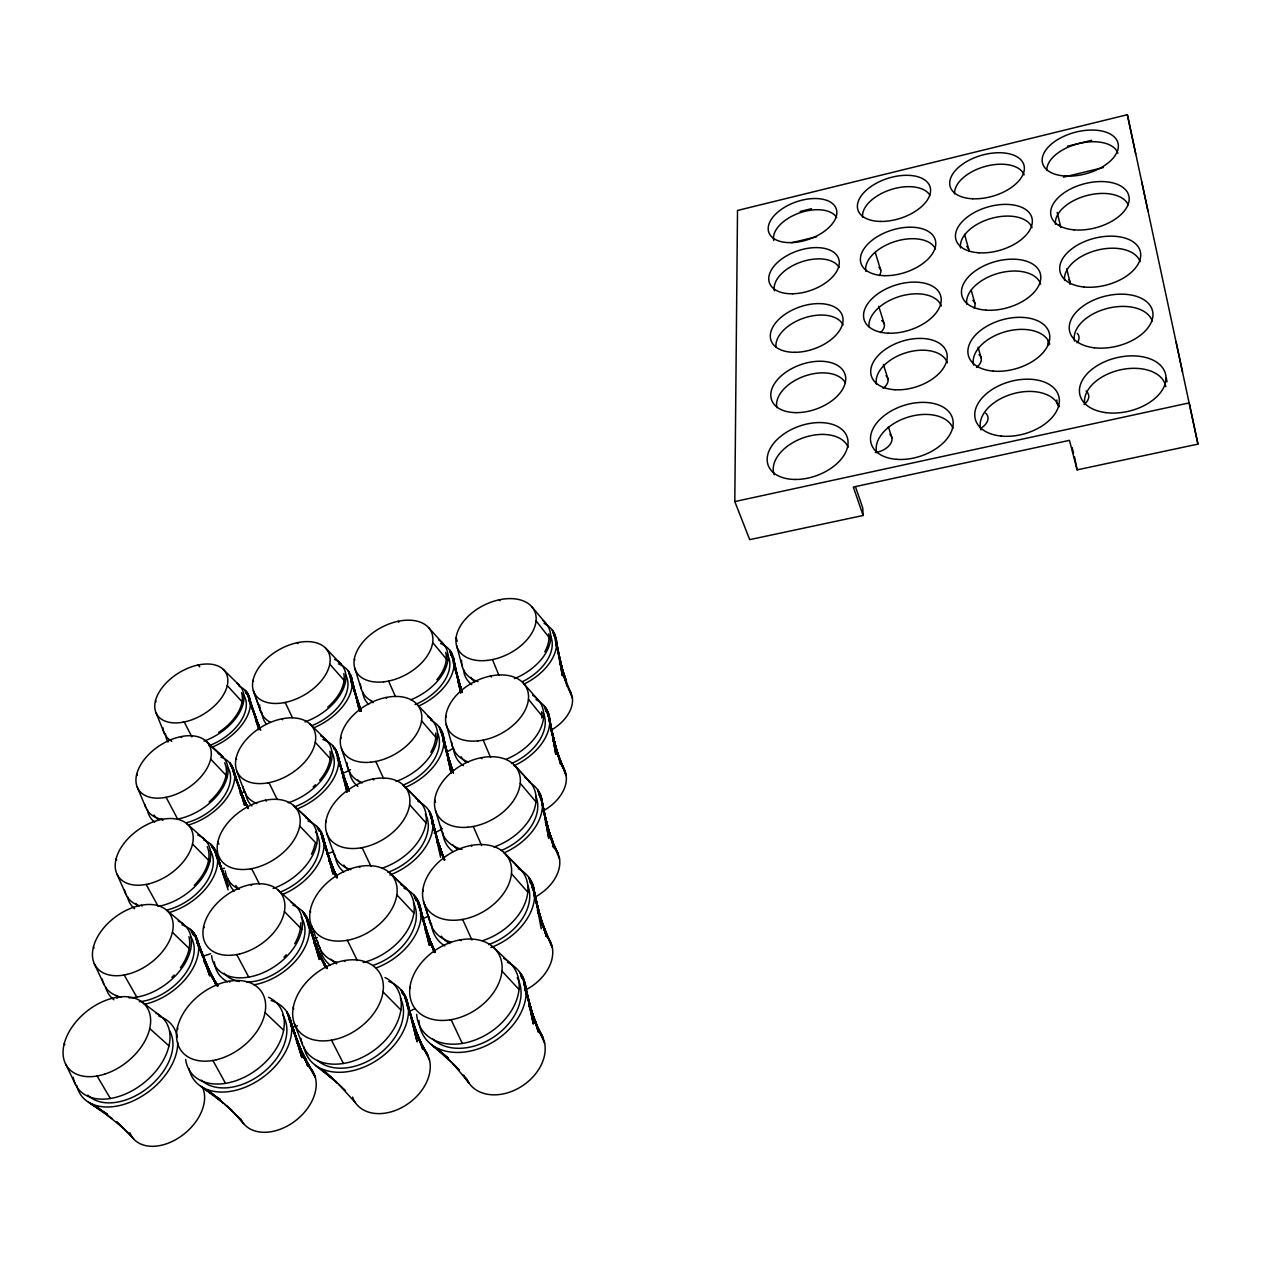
<?xml version="1.0" encoding="UTF-8"?>
<svg xmlns="http://www.w3.org/2000/svg" width="1261" height="1261" viewBox="0 0 1261 1261"><rect width="100%" height="100%" fill="white"/><g stroke="black" fill="none" stroke-linecap="round" stroke-linejoin="round"><path stroke-width="1.5" d="M734.8 501.579L737.512 210.461L1127.366 114.704L1197.95 444.108L1077.115 469.864L1069.454 440.341L853.319 487.045L863.123 515.481L749.712 539.645L734.8 501.579L1189.202 402.889L1197.95 444.108M800.105 211.485L811.485 208.711M1067.373 146.26L1091.742 140.302M792.113 242.632L816.592 236.737M1063.512 177.171L1103.375 167.555M88.443 1102.287L107.611 1114.361L90.114 1103.265L112.418 1118.838M200.594 1086.257L220.376 1099.56L202.28 1087.345L223.591 1103.28L207.876 1089.993L232.15 1110.563M315.376 1065.419L336.12 1081.717L320.735 1068.682L337.286 1082.963L322.706 1069.564L345.293 1090.371M142.257 1002.18L160.778 1016.193M95.663 1105.582L123.436 1128.311L116.39 1121.596L131.428 1135.94M430.947 1044.329L448.522 1058.278L432.649 1045.621L452.352 1063.055M166.42 910.016L184.011 924.691M116.233 997.404L117.241 998.223M224.836 1104.368L234.089 1112.959M186.533 823.417L204.55 839.416M278.334 890.266L295.263 905.43M149.744 1028.582L169.006 1045.889M228.871 981.263L229.817 982.114M141.106 905.24L142.036 906.107M309.828 820.58L293.419 805.338L311.073 821.778M389.176 872.423L406.893 889.084L390.421 873.574M221.983 756.111L205.764 740.869L223.055 757.152L206.741 741.783M265.046 1012.551L283.63 1030.237M494.123 947.925L510.421 963.499M338.531 1084.129L355.35 1102.634M172.379 932.305L190.553 949.785M310.111 724.129L325.969 739.687M223.323 669.465L239.007 684.928M123.972 1128.831L133.587 1138.841M161.944 819.366L162.827 820.265M344.143 960.63L345.01 961.497M192.507 844.035L209.893 861.562M383.029 991.887L400.872 1009.951M438.339 1048.868L459.162 1069.958L452.998 1063.669L468.635 1082.537L463.402 1075.034L469.092 1083.199M250.781 884.544L251.664 885.443M284.403 911.561L301.899 929.404M227.579 1106.291L241.56 1120.619M325.653 648.201L340.974 663.995M299.708 826.002L316.716 843.845M416.445 703.701L431.688 719.732M210.666 759.075L227.327 776.618M234.625 1113.526L243.231 1123.125M396.821 894.821L413.892 912.996M265.425 800.215L266.276 801.113M180.843 736.645L181.694 737.543M529.084 781.032L513.984 764.781L530.314 782.372M501.957 971.049L519.012 989.507M359.101 866.512L359.921 867.426M315.25 742.288L331.58 760.147M227.264 685.59L243.294 703.118M428.598 627.647L443.352 643.914M409.636 804.707L425.997 822.929M460.265 939.823L461.069 940.722M198.087 665.004L199.727 666.848M523.394 683.21L538.006 699.745M511.446 873.637L527.792 892.189M281.865 718.817L282.669 719.732M329.767 664.106L345.451 681.933M421.552 720.819L437.268 739.025M372.988 779.03L373.776 779.944M532.079 607.061L546.249 623.801M520.241 783.286L535.941 801.87M432.681 642.543L447.781 660.701M297.233 642.716L298.006 643.646M471.11 845.422L471.882 846.336M236.989 1115.575L243.704 1123.709M528.438 699.24L543.507 717.808M385.945 697.475L386.701 698.421M536.067 620.869L550.584 639.39M481.182 757.719L481.923 758.665M398.05 621.295L398.775 622.24M490.561 676.038L491.27 676.999M499.324 599.763L500.002 600.74M211.675 976.723L217.601 985.739L203.998 961.449M211.706 976.771L217.822 986.086M217.018 984.746L211.17 975.683L217.191 985.046M312.696 1071.235L301.71 1053.897L315.171 1076.752L305.398 1058.767M217.396 985.267L211.627 976.156L217.239 984.983M217.176 984.825L212.494 977.165L217.302 985.093M319.837 956.689L326.82 968.085L321.24 958.738M217.522 985.377L212.069 976.644L217.838 985.944M321.271 958.786L326.977 968.401M97.097 1076.011L110.353 1098.473M327.151 968.574L320.783 957.698L326.52 967.676M419.298 1040.514L427.227 1054.117L417.943 1037.882L427.92 1055.504L418.021 1037.472L429.497 1059.981M333.566 872.423L335.426 875.623M326.599 967.597L314.21 943.275L325.243 966.982L317.331 948.146L325.37 967.691M124.177 975.005L136.819 997.152M431.735 946.113L434.604 951.251M326.394 967.187L322.044 959.306L326.504 967.471M212.888 1060.469L225.514 1083.357M64.248 1043.588L64.878 1044.723M146.15 884.418L158.224 906.391A48.328 30.532 -34.8 0 0 205.511 872.691A48.328 30.532 -34.8 0 0 197.693 834.987M214.323 979.923L204.487 961.954L216.167 985.046L198.371 946.522M430.474 943.527L435.013 951.85L432.822 946.822M430.442 943.48L434.872 951.298M430.915 944.048L435.234 952.118L425.651 931.044M430.931 944.111L434.509 950.794M297.959 1044.802L315.376 1077.493M236.721 954.561L248.732 977.102M166.105 797.283L177.628 819.067A46.389 28.64 -33.2 0 0 222.125 788.803A46.389 28.64 -33.2 0 0 218.216 753.447M535.373 1023.175L542.593 1037.031L534.034 1020.307M535.279 1022.986L542.23 1036.306M93.44 946.932L94.039 948.067M296.761 1042.153L306.108 1060.154L296.43 1041.145L306.423 1060.864L296.934 1041.775L308.015 1066.191L290.503 1024.799M296.808 1042.248L305.761 1059.461M184.232 721.97L191.845 736.834M331.501 1040.167L343.418 1063.48M534.065 1020.37L542.924 1037.756L533.671 1019.282L544.642 1043.178M251.617 868.64L259.514 884.182M247.377 806.835L240.362 792.854L248.023 808.348M541.174 923.178L552.223 946.948L544.421 928.348L552.365 947.705M442.107 855.037L443.777 858.347M434.746 951.015L431.357 944.221L435.313 952.071L430.947 943.622L434.998 951.409M347.374 940.28L357.32 960.551M268.971 782.671L277.199 799.442M240.772 793.327L248.023 808.128M116.107 858.851L116.674 860.002M177.36 1027.92L177.927 1029.071M65.619 1064.032L75.55 1084.539M255.999 720.898L259.419 727.991M550.647 838.171L557.945 853.413M285.175 702.424L292.394 717.635M412.993 1025.666L420.528 1041.523M329.137 860.711L336.529 876.253M329.121 860.664L337.065 877.372M412.914 1025.492L420.875 1042.248L412.662 1024.578L421.473 1043.745L412.82 1024.168L422.861 1049.341L406.799 1004.119M362.096 847.628L370.923 866.291M451.107 1019.692L462.283 1043.43M259.734 728.464L256.377 721.339L259.719 728.007M248.181 808.427L241.529 794.32L247.723 807.56M550.316 837.178L558.213 854.06L549.954 836.075L559.537 858.836M94.26 963.609L103.749 983.895M336.813 876.884L329.216 860.112L336.86 876.931M203.62 926.52L204.172 927.702M259.955 728.748L256.74 721.812L260.034 728.953M136.755 774.033L137.291 775.184M190.395 929.262L192.854 934.59M556.448 752.596L565.291 772.016L557.63 754.236M247.597 807.213L241.876 794.824L247.944 808.112M375.794 761.439L383.596 778.494M343.654 778.841L349.092 790.773M462.614 919.411L471.961 940.044M259.451 727.502L257.086 722.285L259.498 727.66M207.639 966.588L216.293 985.739M388.561 681.066L395.418 696.529M425.414 930.098L433.122 947.5M348.619 789.654L343.323 777.722L348.714 789.701M563.304 675.597L571.233 693.518M425.383 930.019L433.406 948.193L425.871 930.744M193.154 933.865L191.625 930.382L193.958 935.646M207.923 967.234L197.063 942.661L208.459 968.558L195.754 938.641M117.052 874.314L126.037 894.616M155.497 700.627L156.017 701.794M473.285 826.475L481.592 845.469M356.532 700.627L360.425 709.533M436.826 841.56L444.723 860.144L438.134 842.9L444.235 859.04M563.699 676.101L572.415 698.342M260.743 730.277L257.717 723.278L260.034 728.685M247.424 807.15L242.806 796.432L247.786 808.175M210.666 844.066L212.195 847.628M217.475 859.844L226.807 881.518L217.79 859.703M425.887 930.807L433.674 948.902L425.556 929.641L434.651 952.591L427.416 933.108L434.099 951.519M336.782 877.057L330.004 861.295L337.05 877.845M558.339 755.906L565.495 772.646L557.977 754.803L566.11 775.231M217.885 841.844L218.894 844.208M361.213 711.172L356.926 701.116L361.119 710.589M293.214 1007.618L293.718 1008.8M483.215 740.097L490.561 757.435M336.845 877.167L330.382 861.909L336.986 877.719M349.171 790.82L344.111 778.809L349.045 790.426L345.12 780.543L348.493 789.197M260.223 729.047L258.001 723.782L260.255 729.221M247.597 807.734L243.074 796.999L247.755 808.333M137.276 787.195L145.724 807.292M530.345 1009.557L536.823 1025.035L528.674 1005.112L537.375 1026.612L530.314 1008.39M197.157 942.062L208.9 969.945L193.816 932.888L209.247 971.38L194.761 934.243L209.515 972.861L195.597 935.694L209.752 975.935L196.968 938.767M447.939 759.532L453.109 771.89M492.452 659.598L498.93 675.313M216.198 855.92L227.248 882.795L212.794 846.352L227.595 884.134L213.724 847.613L227.847 885.506L214.559 848.937L228.02 886.909L215.284 850.324L228.099 889.856M448.317 760.036L452.967 771.338M448.333 760.099L452.589 770.266M348.871 789.969L343.733 778.258L348.651 789.528M336.561 876.805L331.044 863.17L336.655 877.309M236.075 758.271L236.548 759.453M300.086 1047.481L290.85 1024.578L300.638 1049.073L289.068 1019.03M233.868 774.175L243.751 798.765L232.686 770.124M156.112 712.938L164.182 732.972M537.564 911.214L545.004 929.783L537.359 910.19M302.593 911.293L303.996 914.824M308.251 925.448L318.15 950.211L308.535 925.133M458.279 682.753L461.526 690.681M310.19 910.836L310.663 912.034M452.699 770.739L448.033 758.917L452.841 771.133M244.65 689.735L246.068 693.345M248.874 700.422L258.946 725.958L248.953 699.54M361.308 711.141L357.982 702.692L361.324 711.188M336.734 877.498L331.344 863.817L336.135 876.237M538.021 911.876L545.256 930.508L537.801 910.868L546.407 935.914A41.755 30.39 -31.9 0 1 526.357 989.522M530.282 1008.311L537.627 1027.416L530.03 1007.334L538.557 1032.444L524.97 989.806M294.333 1023.459L302.325 1044.187M546.312 824.757L552.586 841.15L545.414 821.888L552.822 841.828L546.454 824.284M317.015 826.428L318.371 829.943M324.455 845.8L336.23 876.474M253.083 680.183L253.54 681.366M232.623 770.014L244.098 799.994L230.826 764.119L244.366 801.271L231.646 765.332L244.634 805.306L233.49 769.352M289.179 1019.408L301.095 1050.697L286.783 1011.763L301.442 1052.383L287.792 1013.418L301.694 1054.117L288.69 1015.152L301.883 1057.711L290.125 1018.809M307.101 921.46L318.576 951.645L304.768 913.941L318.907 953.143L305.714 915.391L319.159 954.656L306.549 916.889L319.301 956.232L307.274 918.465L319.301 959.463L308.393 921.807M246.951 694.259L245.627 690.729L246.998 694.37M559.175 757.199L566.205 775.909M348.856 790.158L345.703 781.757L348.887 790.474M249.047 699.823L259.293 727.108L246.525 691.8L259.545 728.291L247.314 692.935L259.734 729.52L248.023 694.117L258.694 729.741M444.298 859.167L438.481 843.562L444.424 859.734M325.969 820.911L326.41 822.125M336.388 877.167L323.399 841.954M236.721 770.834L244.271 791.23M461.4 689.972L458.705 682.658L462.298 692.525M554.383 744.085L559.648 758.46L552.901 739.529L560.593 763.173L555.029 744.022M452.825 770.897L449.089 760.682L452.904 771.243M345.955 782.387L349.029 790.805M444.471 859.86L438.796 844.224L443.935 858.646M322.044 838.281L332.337 866.559L321.114 834.356M434.131 951.598L427.715 933.849L434.225 952.307M409.983 987.174L410.408 988.372M311.372 925.464L318.938 946.27M546.47 824.347L553.831 847.66L542.829 809.294M332.794 745.566L334.118 749.255M337.254 758.066L348.824 790.458M454.48 667.495L462.125 691.911M253.366 690.665L260.507 710.81M444.014 858.82L439.096 844.902L444.219 860.081M340.659 737.165L341.085 738.363M253.808 691.879L260.98 712.197M560.814 665.698L566.016 680.546M416.02 900.575L414.081 895.074L415.988 900.464M420.528 913.39L428.251 935.363L420.843 913.169M420.402 913.043L434.257 952.37M560.735 665.461L566.221 681.145L560.514 664.405M350.968 681.665L359.543 706.16L351.11 680.782M453.251 772.173L449.688 761.943L453.298 772.552M326.662 833.032L333.787 853.65M855.415 486.588L862.745 507.899L863.123 515.481M323.73 841.985L332.683 868.009L320.215 830.368L332.936 869.491L321.066 831.834L333.093 871.02L321.823 833.363L333.109 874.172L322.974 836.595M462.125 691.737L459.619 684.376L461.936 691.296L460.328 686.189M422.798 890.03L423.223 891.243M346.381 783.696L337.601 757.845L346.728 785.036L334.78 748.057L346.996 786.407L335.631 749.412L347.153 787.826L336.356 750.815L347.216 789.276L336.986 752.281L347.074 792.286L337.916 755.402M406.736 1004.087L416.477 1032.775L403.599 993.195L416.824 1034.524L404.608 994.913L417.06 1036.306L405.49 996.726L417.186 1038.118L406.263 998.602L417.123 1041.854L407.445 1002.542M560.467 664.295L566.394 681.744L560.215 663.113M453.424 772.835L449.956 762.574L453.471 773.214M354.373 658.951L354.782 660.165M443.699 858.52L431.908 822.692L440.373 849.236L429.197 810.996L440.609 850.765L430.048 812.525L440.735 852.326L430.773 814.117L440.783 853.918L431.404 815.772L440.562 857.196M420.764 913.043L428.693 936.923L416.366 898.021L429.024 938.531L417.344 899.613L429.26 940.17L418.211 901.268L429.386 941.857L418.967 902.986L429.339 945.324L420.118 906.627M351.031 680.625L359.889 707.405L348.414 671.088L360.378 711.362L350.574 675.013L359.874 710.873M560.798 664.862L566.552 682.374L560.546 663.696L567.024 686.252M341.416 748.404L348.162 769.005M888.359 426.785L891.921 437.788M443.478 742.114L453.156 772.473M450.209 763.236L453.046 772.11M434.714 799.852L435.502 802.311M883.362 364.445L887.996 378.994M442.974 740.554L450.634 764.576L443.273 740.191M423.57 901.536L430.143 922.358M878.712 306.328L884.355 324.329M354.751 668.172L361.15 688.538M424.09 903.128L430.71 924.155M546.407 935.914L540.212 916.022L546.47 936.718L533.844 894.238M875.244 252.421L880.745 270.232M445.779 715.933L446.158 717.162M525.207 989.255L532.347 1013.024M439.301 727.061L441.003 732.688M443.194 740.018L450.949 765.947L440.231 728.401L451.186 767.366L441.066 729.82L451.328 768.832L441.776 731.285L451.375 770.313L442.39 732.814L451.17 773.371L443.289 736.03M435.502 810.524L441.744 831.362M525.159 989.223L532.788 1014.774L523.977 983.69M453.456 662.876L460.533 686.819M453.377 662.687L460.848 688.096L453.125 660.449M533.797 894.128L541.205 920.073L530.944 880.556L541.426 921.759L531.811 882.274L541.536 923.478L532.552 884.071L541.536 925.227L533.167 885.916L541.237 928.805M456.119 637.625L457.191 641.329M446.205 724.444L452.541 746.654M978.11 347.216L981.153 357.966M550.694 728.495L555.439 745.393L550.411 726.352M544.358 705.955L545.918 711.488M550.584 728.101L560.641 763.867M971.206 290.156L974.911 303.397M451.58 654.916L450.555 651.228L452.557 658.51M523.93 983.675L533.104 1016.555L522.401 976.345L533.324 1018.384L523.283 978.221L533.435 1020.244L524.04 980.175L533.324 1024.058L525.191 984.242M964.586 234.436L968.732 249.426M533.088 890.187L529.983 878.901L533.04 890.124M453.566 662.151L461.085 689.42L451.359 652.536L460.801 691.674M555.25 744.699L560.656 764.576M456.577 645.569L462.188 666.139M542.939 808.537L548.409 828.855M542.845 808.38L548.724 830.384L541.71 802.658M550.316 726.115L555.738 746.811L549.134 720.141M1072.134 447.545L1073.552 453.077M1074.514 456.766L1077.115 469.864M552.318 630.027L553.28 633.763M555.644 642.937L562.296 668.756L555.486 640.683M359.889 710.936L351.094 676.432L359.338 710.4L351.504 677.898M540.764 798.97L538.904 791.577L540.733 798.922M543.002 808.096L548.945 831.961L539.74 793.169L549.055 833.553L540.449 794.808L549.071 835.176L541.064 796.526L548.787 838.518L541.931 800.089M548.188 716.327L546.297 708.698L548.141 716.232M1066.711 268.829L1069.801 281.455M1057.175 212.4L1060.895 227.626A15.006 8.575 -15.4 0 0 1058.673 224.726M549.055 720.015L555.959 748.277L547.116 710.164L556.069 749.759L547.81 711.693L556.085 751.272L548.409 713.285L555.817 754.393L549.26 716.595M554.572 636.947L553.216 631.335L554.541 636.868M555.423 640.556L562.501 670.111L554.005 632.691L562.611 671.498L554.682 634.11L562.39 675.817L556.101 638.649M460.817 691.753L453.156 656.776L460.691 693.109L453.534 658.305M1176.135 342.141L1182.487 372.011M1127.366 114.704L1135.672 153.842M1141.741 181.805L1147.904 210.823M1166.267 377.969L1167.04 381.752M1086.052 391.005A16.33 10.214 -14.6 0 1 1084.097 404.497M1058.61 405.932A16.33 10.214 -14.6 0 1 1056.923 399.973M985.645 413.135A16.062 10.088 -16.6 0 1 980.711 428.283M889.903 434.241A15.841 9.946 -18.5 0 1 889.667 444.991A15.841 9.946 -18.5 0 1 875.323 452.51M1077.241 333.314A15.857 9.615 -14.9 0 1 1077.067 342.819M1048.616 345.325A15.857 9.615 -14.9 0 1 1048.458 340.391M979.009 354.64A15.605 9.505 -16.7 0 1 976.518 367.424M886.042 375.668A15.4 9.379 -18.4 0 1 883.063 388.451M1068.934 279.769A15.431 9.095 -15.2 0 1 1069.927 284.292M972.83 300.276A15.195 8.985 -16.8 0 1 974.154 308.157M881.691 320.609A14.99 8.874 -18.4 0 1 880.525 332.526M878.917 267.285A14.58 8.386 -18.3 0 1 879.248 275.623M966.73 246.494A14.769 8.48 -16.9 0 1 968.874 251.191M876.694 452.762A40.084 25.267 -17.7 0 1 907.337 417.359A40.084 25.267 -17.7 0 1 952.969 428.236M876.395 384.085A37.105 22.603 -17.7 0 1 906.296 352.654A37.105 22.603 -17.7 0 1 947.374 362.79M973.571 365.075A39.485 24.038 -15.9 0 1 1005.663 331.627A39.485 24.038 -15.9 0 1 1049.719 344.127M980.916 429.938A40.73 25.63 -15.6 0 1 1012.189 393.999A40.73 25.63 -15.6 0 1 1059.035 406.862M1084.712 403.977A41.471 25.945 -13.6 0 1 1120.934 369.725A41.471 25.945 -13.6 0 1 1165.794 386.701M1074.482 341.116A40.179 24.322 -14 0 1 1107.158 308.472A40.179 24.322 -14 0 1 1152.223 321.003M1064.583 280.399A38.965 22.856 -14.4 0 1 1097.464 250.104A38.965 22.856 -14.4 0 1 1140.086 261.642M966.761 304.169A38.319 22.603 -16.1 0 1 998.617 273.227A38.319 22.603 -16.1 0 1 1040.624 284.088M869.002 326.772A37.751 22.304 -17.7 0 1 900.512 296.177A37.751 22.304 -17.7 0 1 941.289 305.966M865.85 271.399A36.679 21.011 -17.8 0 1 894.601 241.655A36.679 21.011 -17.8 0 1 935.457 248.937M960.567 247.897A37.215 21.279 -16.2 0 1 991.114 218.452A37.215 21.279 -16.2 0 1 1032.05 227.626M1055.457 224.348A37.83 21.516 -14.7 0 1 1086.541 195.628A37.83 21.516 -14.7 0 1 1128.264 204.802M1046.772 170.519A36.758 20.302 -15 0 1 1078.864 143.549A36.758 20.302 -15 0 1 1117.892 153.164M954.609 193.847A36.175 20.081 -16.4 0 1 985.314 166.405A36.175 20.081 -16.4 0 1 1024.137 174.869M862.571 217.128A35.655 19.829 -17.8 0 1 890.692 189.654A35.655 19.829 -17.8 0 1 929.877 195.219M776.855 407.666A36.585 22.257 -19.5 0 1 804.187 376.235A36.585 22.257 -19.5 0 1 845.485 383.06M774.443 290.865A34.52 19.735 -19.3 0 1 800.231 262.304A34.52 19.735 -19.3 0 1 839.101 267.442M773.75 240.52A33.621 18.694 -19.2 0 1 798.875 213.156A33.621 18.694 -19.2 0 1 836.689 217.601M774.207 474.814A39.469 24.794 -19.8 0 1 802.154 438.229A39.469 24.794 -19.8 0 1 848.133 447.166M776.019 347.406A35.544 20.964 -19.4 0 1 803.998 318.024A35.544 20.964 -19.4 0 1 843.073 324.865M210.666 953.663A38.003 24.81 -35.5 0 1 202.217 956.153M203.667 839.905A50.314 31.872 -34.1 0 1 213.96 875.938A50.314 31.872 -34.1 0 1 170.03 912.286M134.596 908.708A50.314 31.872 -34.1 0 1 127.44 896.539M210.177 850.45A45.743 29.003 -34.9 0 1 167.808 909.812M137.906 905.697A45.743 29.003 -34.9 0 1 135.762 903.522M207.245 846.667A45.869 28.971 -34.8 0 1 194.304 885.269M139.577 905.776A48.328 30.532 -34.8 0 1 124.555 890.124M202.091 1086.446A43.331 29.318 -39.8 0 1 178.747 1137.816A43.331 29.318 -39.8 0 1 129.788 1132.662M158.981 1016.24A57.454 37.846 -38.2 0 1 177.312 1037.299M177.754 1042.437A57.454 37.846 -38.2 0 1 131.491 1101.625A57.454 37.846 -38.2 0 1 76.779 1085.548M169.62 1030.773A52.237 34.41 -38.9 0 1 147.71 1087.944A52.237 34.41 -38.9 0 1 87.844 1095.131M155.97 1013.135A55.2 36.238 -38.9 0 1 142.919 1083.64A55.2 36.238 -38.9 0 1 73.233 1077.288M245.044 791.388A35.261 22.036 -32.3 0 1 240.284 793.201M239.054 686.252A46.625 28.199 -31.1 0 1 247.723 715.16A46.625 28.199 -31.1 0 1 212.573 746.985M168.06 742.02A46.625 28.199 -31.1 0 1 165.459 733.902M243.215 694.37A42.385 25.693 -31.9 0 1 209.011 745.677M241.56 692.62A42.496 25.661 -31.8 0 1 218.705 732.357M236.816 683.084A44.765 27.033 -31.8 0 1 239.464 712.686A44.765 27.033 -31.8 0 1 204.077 741.09M171.795 741.232A44.765 27.033 -31.8 0 1 162.827 727.613M224.505 868.23A36.506 23.313 -33.7 0 1 221.227 869.16M220.99 757.136A48.312 29.886 -32.4 0 1 231.267 790.442A48.312 29.886 -32.4 0 1 188.992 824.867M154.646 822.093A48.312 29.886 -32.4 0 1 147.332 809.389M227.406 766.814A43.914 27.222 -33.2 0 1 186.817 822.629M157.798 819.272A43.914 27.222 -33.2 0 1 154.031 815.047M224.647 762.81A44.025 27.19 -33.2 0 1 209.09 801.949M162.968 819.508A46.389 28.64 -33.2 0 1 144.857 804.486M181.962 924.817A52.458 33.921 -35.9 0 1 194.478 965.28A52.458 33.921 -35.9 0 1 144.479 1004.308M113.853 999.721A52.458 33.921 -35.9 0 1 105.672 987.142M191.073 937.238A47.682 30.863 -36.8 0 1 183.097 976.597A47.682 30.863 -36.8 0 1 139.246 1001.754M118.581 997.483A47.682 30.863 -36.8 0 1 116.012 995.433M188.945 936.718A47.823 30.847 -36.7 0 1 180.418 967.739M174.254 975.021A47.823 30.847 -36.7 0 1 171.89 977.338M178.211 920.971A50.393 32.487 -36.7 0 1 183.759 965.359A50.393 32.487 -36.7 0 1 128.921 997.861M121.214 997.12A50.393 32.487 -36.7 0 1 102.251 979.04M350.416 769.573A37.026 23.707 -30.8 0 1 342.235 773.608M338.374 663.853A48.958 30.327 -29.7 0 1 350.101 693.976A48.958 30.327 -29.7 0 1 313.642 727.881M266.276 724.05A48.958 30.327 -29.7 0 1 262.052 712.749M345.624 674.934A44.513 27.647 -30.4 0 1 312.35 725.485M343.812 673.61A44.624 27.616 -30.4 0 1 327.75 707.122M334.622 659.377A47.02 29.098 -30.4 0 1 342.693 690.208A47.02 29.098 -30.4 0 1 305.052 721.891M270.201 722.175A47.02 29.098 -30.4 0 1 259.64 704.994M452.636 748.624A37.184 24.322 -29.1 0 1 446.189 752.218M440.546 643.441A49.179 31.115 -28 0 1 452.478 672.87A49.179 31.115 -28 0 1 418.778 705.987M368.638 704.442A49.179 31.115 -28 0 1 362.679 692.021M446.961 653.844A44.718 28.388 -28.8 0 1 415.09 704.552M373.035 702.74A44.718 28.388 -28.8 0 1 370.97 700.564M445.685 652.378A44.829 28.357 -28.7 0 1 436.905 679.679M438.497 639.8A47.24 29.87 -28.7 0 1 410.881 699.776M372.153 701.289A47.24 29.87 -28.7 0 1 360.425 684.14M568.348 688.853A37.404 24.921 -27.1 0 1 550.553 730.482M544.011 623.391A49.478 31.888 -26.1 0 1 524.403 683.888M471.724 684.66A49.478 31.888 -26.1 0 1 463.544 669.559M550.237 635.166A44.986 29.098 -26.9 0 1 522.401 681.697M474.893 681.886A44.986 29.098 -26.9 0 1 470.842 677.33M548.677 633.81A45.097 29.066 -26.9 0 1 544.799 651.827M542.797 620.412A47.524 30.627 -26.9 0 1 514.425 678.639M478.014 681.649A47.524 30.627 -26.9 0 1 461.542 660.197M562.091 766.373A38.728 26.576 -28.4 0 1 543.601 810.634M536.035 699.619A51.26 34.079 -27.3 0 1 514.062 765.695M463.291 765.663A51.26 34.079 -27.3 0 1 453.55 748.262M543.207 712.764A46.61 31.084 -28.1 0 1 511.477 763.504M465.199 761.644A46.61 31.084 -28.1 0 1 461.053 756.695M541.568 711.819A46.736 31.052 -28 0 1 541.741 717.84M532.662 695.268A49.242 32.707 -28 0 1 505.992 759.327M468.367 761.975A49.242 32.707 -28 0 1 451.58 741.909M442.453 828.54A38.524 25.898 -30.5 0 1 434.068 833.064M430.773 720.267A50.992 33.212 -29.3 0 1 441.602 753.022A50.992 33.212 -29.3 0 1 404.844 787.605M357.903 786.391A50.992 33.212 -29.3 0 1 349.344 770.707M437.882 733.855A46.358 30.264 -30.1 0 1 403.362 785.004M359.968 782.372A46.358 30.264 -30.1 0 1 357.856 780.007M435.66 733.035A46.484 30.248 -30 0 1 430.805 752.25M427.794 716.484A48.974 31.856 -30 0 1 433.831 749.791A48.974 31.856 -30 0 1 396.033 781.457M362.348 782.845A48.974 31.856 -30 0 1 346.996 762.747M333.613 851.207A38.382 25.188 -32.3 0 1 326.741 854.201M322.863 739.482A50.803 32.297 -31 0 1 336.703 771.685A50.803 32.297 -31 0 1 298.558 808.38M251.853 805.921A50.803 32.297 -31 0 1 245.627 793.011M331.895 752.139A46.184 29.429 -31.8 0 1 294.507 806.835M329.941 751.193A46.31 29.397 -31.8 0 1 319.648 780.244M315.455 784.72A46.31 29.397 -31.8 0 1 313.138 786.864M320.562 735.809A48.785 30.973 -31.8 0 1 328.38 769.573A48.785 30.973 -31.8 0 1 288.17 802.831M256.897 803.588A48.785 30.973 -31.8 0 1 243.152 786.643M317.331 937.459A39.895 26.812 -34 0 1 313.768 939.004M307.983 820.943A52.82 34.457 -32.7 0 1 322.028 855.778A52.82 34.457 -32.7 0 1 282.385 894.585M234.199 891.164A52.82 34.457 -32.7 0 1 228.131 878.964M315.549 831.976A48.028 31.367 -33.5 0 1 281.03 891.763M237.777 888.043A48.028 31.367 -33.5 0 1 235.791 885.458M314.982 843.845A48.154 31.352 -33.4 0 1 311.514 854.201M305.525 817.522A50.739 33.022 -33.4 0 1 313.642 853.303A50.739 33.022 -33.4 0 1 273.101 888.501M239.322 889.289A50.739 33.022 -33.4 0 1 225.278 870.831M428.188 916.101A39.989 27.616 -32.2 0 1 422.892 918.749M417.817 801.255A52.978 35.481 -30.8 0 1 430.458 837.493A52.978 35.481 -30.8 0 1 389.901 875.008M343.796 871.966A52.978 35.481 -30.8 0 1 335.079 854.942M425.335 813.897A48.17 32.329 -31.7 0 1 387.931 872.313M348.572 869.917A48.17 32.329 -31.7 0 1 343.812 865.078M416.335 798.544A50.897 34.031 -31.6 0 1 422.072 835.066A50.897 34.031 -31.6 0 1 381.642 868.356M350.81 869.664A50.897 34.031 -31.6 0 1 332.967 850.324M552.491 846.226A40.163 28.404 -29.9 0 1 536.161 896.445M529.163 782.104A53.214 36.49 -28.7 0 1 505.346 852.294M452.809 851.443A53.214 36.49 -28.7 0 1 442.832 832.544M535.689 795.896A48.375 33.259 -29.5 0 1 501.216 850.529M457.617 849.394A48.375 33.259 -29.5 0 1 452.478 844.555M524.797 777.485A51.118 35.009 -29.5 0 1 532.757 813.424A51.118 35.009 -29.5 0 1 493.902 847.045M461.983 849.378A51.118 35.009 -29.5 0 1 440.767 826.254M518.303 868.687A55.358 39.123 -30.5 0 1 532.331 908.093A55.358 39.123 -30.5 0 1 490.923 947.531M444.786 945.955A55.358 39.123 -30.5 0 1 431.341 923.052M527.618 885.143A50.33 35.655 -31.3 0 1 488.701 944.584M449.814 943.591A50.33 35.655 -31.3 0 1 441.255 936.151M516.348 865.74A53.183 37.546 -31.3 0 1 524.15 905.272A53.183 37.546 -31.3 0 1 482.474 940.706M450.997 942.125A53.183 37.546 -31.3 0 1 429.166 916.842M537.454 1029.969A43.505 32.55 -34.4 0 1 523.094 1085.39A43.505 32.55 -34.4 0 1 466.412 1078.265M507.426 962.301A57.722 42.023 -32.7 0 1 495.967 1040.199A57.722 42.023 -32.7 0 1 418.967 1020.48M517.246 977.779A52.489 38.271 -33.6 0 1 495.951 1035.486A52.489 38.271 -33.6 0 1 432.618 1038.843M503.675 958.36A55.484 40.305 -33.6 0 1 489.3 1032.854A55.484 40.305 -33.6 0 1 416.666 1014.38M423.57 1049.184A43.426 31.509 -36.7 0 1 407.208 1104.321A43.426 31.509 -36.7 0 1 352.544 1097.054M388.782 981.373A57.596 40.683 -35 0 1 382.146 1056.545A57.596 40.683 -35 0 1 303.838 1046.788M400.446 998.129A52.379 37.026 -35.9 0 1 378.631 1054.464A52.379 37.026 -35.9 0 1 317.536 1060.469M385.015 977.527A55.358 38.996 -35.8 0 1 373.808 1050.492A55.358 38.996 -35.8 0 1 300.922 1038.37M414.585 1008.847A41.613 29.476 -34.2 0 1 409.021 1011.401M403.851 888.075A55.169 37.972 -32.7 0 1 418.888 927.119A55.169 37.972 -32.7 0 1 376.345 967.896M330.114 965.059A55.169 37.972 -32.7 0 1 319.979 947.295M413.356 902.655A50.156 34.583 -33.6 0 1 372.83 965.453M336.687 963.83A50.156 34.583 -33.6 0 1 330.949 959.195M400.777 884.434A52.994 36.411 -33.5 0 1 409.841 925.858A52.994 36.411 -33.5 0 1 363.152 962.506M337.176 962.49A52.994 36.411 -33.5 0 1 317.536 940.895M297.438 1025.792A39.611 27.222 -36 0 1 292.126 1027.1M292.867 905.177A52.489 35.056 -34.4 0 1 305.004 947.106A52.489 35.056 -34.4 0 1 253.918 984.841M227.516 981.783A52.489 35.056 -34.4 0 1 214.386 961.938M301.111 916.952A47.729 31.903 -35.3 0 1 293.419 958.139A47.729 31.903 -35.3 0 1 246.857 982.067M239.259 981.452A47.729 31.903 -35.3 0 1 224.095 973.224M300.67 922.753A47.871 31.888 -35.2 0 1 294.711 943.685M286.294 954.782A47.871 31.888 -35.2 0 1 283.977 957.099M291.023 902.23A50.424 33.59 -35.2 0 1 274.914 966.273A50.424 33.59 -35.2 0 1 211.596 955.633M307.132 1065.261A43.41 30.453 -38.5 0 1 296.445 1119.973A43.41 30.453 -38.5 0 1 240.52 1118.602M271.115 1000.509A57.549 39.312 -36.9 0 1 266.843 1074.262A57.549 39.312 -36.9 0 1 188.992 1068.524M282.795 1015.105A52.332 35.765 -37.7 0 1 262.887 1072.748A52.332 35.765 -37.7 0 1 201.319 1080.141M268.577 997.278A55.311 37.657 -37.6 0 1 257.039 1069.423A55.311 37.657 -37.6 0 1 185.666 1059.524M420.323 802.106L403.331 785.099L420.323 802.106M520.777 869.633L503.801 852.373L520.777 869.633M247.928 807.891L241.166 793.815L247.818 807.781M194.257 935.11L192.76 931.595L194.226 935.079M213.282 848.811L211.769 845.169L213.251 848.748M361.103 710.463L358.297 703.228L361.056 710.4M231.299 766.546L229.912 762.952L231.267 766.483M305.099 916.164L303.728 912.586L305.067 916.132M319.49 831.235L318.182 827.673L319.459 831.204M402.543 993.542L401.25 989.964L402.543 993.558M403.709 995.134L402.48 991.54L403.693 995.118M416.508 900.212L415.279 896.508L416.493 900.181M521.912 978.3L520.273 972.814L521.896 978.284M451.28 655.515L449.641 649.982L451.249 655.436M530.518 882.921L528.895 877.309L530.55 882.952M522.432 978.205L521.392 974.548L522.417 978.189M539.44 795.596L537.958 790.048L539.424 795.549M546.391 711.109L545.382 707.295L546.376 711.062M896.792 459.351A42.59 26.702 -17.8 0 0 952.717 419.125A42.59 26.702 -17.8 0 0 885.963 414.317A42.59 26.702 -17.8 0 0 896.792 459.351M894.995 389.744A39.406 23.864 -17.7 0 0 946.775 353.064A39.406 23.864 -17.7 0 0 885.112 349.533A39.406 23.864 -17.7 0 0 894.995 389.744M993.227 371.112A41.96 25.393 -15.9 0 0 1049.436 333.755A41.96 25.393 -15.9 0 0 983.879 328.065A41.96 25.393 -15.9 0 0 993.227 371.112M1001.029 436.054A43.284 27.08 -15.7 0 0 1058.972 397.057A43.284 27.08 -15.7 0 0 991.162 390.138A43.284 27.08 -15.7 0 0 1001.029 436.054M1105.629 412.599A44.056 27.411 -13.7 0 0 1165.716 374.911A44.056 27.411 -13.7 0 0 1096.802 365.911A44.056 27.411 -13.7 0 0 1105.629 412.599M1094.422 347.8A42.685 25.693 -14.1 0 0 1152.696 311.656A42.685 25.693 -14.1 0 0 1086.178 304.011A42.685 25.693 -14.1 0 0 1094.422 347.8M1083.908 287.004A41.392 24.148 -14.5 0 0 1140.48 252.295A41.392 24.148 -14.5 0 0 1076.185 245.848A41.392 24.148 -14.5 0 0 1083.908 287.004M985.913 310.143A40.715 23.864 -16.1 0 0 1040.483 274.315A40.715 23.864 -16.1 0 0 977.039 269.712A40.715 23.864 -16.1 0 0 985.913 310.143M888.122 333.172A40.084 23.549 -17.8 0 0 940.801 296.288A40.084 23.549 -17.8 0 0 878.208 293.545A40.084 23.549 -17.8 0 0 888.122 333.172M884.182 275.655A38.949 22.194 -17.8 0 0 935.363 240.252A38.949 22.194 -17.8 0 0 874.661 238.376A38.949 22.194 -17.8 0 0 884.182 275.655M979.025 252.799A39.532 22.477 -16.3 0 0 1032.05 218.374A39.532 22.477 -16.3 0 0 970.592 214.748A39.532 22.477 -16.3 0 0 979.025 252.799M1074.025 229.849A40.179 22.73 -14.8 0 0 1128.973 196.448A40.179 22.73 -14.8 0 0 1066.774 191.089A40.179 22.73 -14.8 0 0 1074.025 229.849M1064.725 176.004A39.028 21.421 -15.1 0 0 1118.16 143.849A39.028 21.421 -15.1 0 0 1057.9 139.451A39.028 21.421 -15.1 0 0 1064.725 176.004M972.53 198.765A38.429 21.201 -16.4 0 0 1024.09 165.632A38.429 21.201 -16.4 0 0 964.507 162.874A38.429 21.201 -16.4 0 0 972.53 198.765M880.446 221.432A37.877 20.933 -17.9 0 0 930.224 187.4A37.877 20.933 -17.9 0 0 871.319 186.297A37.877 20.933 -17.9 0 0 880.446 221.432M796.054 412.631A38.87 23.502 -19.6 0 0 845.043 374.375A38.87 23.502 -19.6 0 0 783.696 373.823A38.87 23.502 -19.6 0 0 796.054 412.631M792.444 293.781A36.664 20.838 -19.3 0 0 838.644 258.694A36.664 20.838 -19.3 0 0 780.937 259.577A36.664 20.838 -19.3 0 0 792.444 293.781M791.246 242.616A35.702 19.735 -19.3 0 0 836.248 208.853A35.702 19.735 -19.3 0 0 780.086 210.303A35.702 19.735 -19.3 0 0 791.246 242.616M795.423 479.464A41.944 26.197 -19.8 0 0 847.108 436.905A41.944 26.197 -19.8 0 0 780.323 436.669A41.944 26.197 -19.8 0 0 795.423 479.464M794.808 352.323A37.751 22.131 -19.4 0 0 842.38 315.676A37.751 22.131 -19.4 0 0 782.86 315.88A37.751 22.131 -19.4 0 0 794.808 352.323M148.94 883.803A43.52 27.206 -34.6 0 0 190.301 827.563A43.52 27.206 -34.6 0 0 123.357 844.224A43.52 27.206 -34.6 0 0 148.94 883.803M104.758 1074.104A49.746 32.329 -38.6 0 0 145.787 1005.711A49.746 32.329 -38.6 0 0 70.001 1030.205A49.746 32.329 -38.6 0 0 104.758 1074.104M183.16 722.175A40.305 24.069 -31.7 0 0 226.223 673.421A40.305 24.069 -31.7 0 0 164.513 684.77A40.305 24.069 -31.7 0 0 183.16 722.175M165.018 797.488A41.771 25.504 -33 0 0 209.689 746.055A41.771 25.504 -33 0 0 146.15 757.246A41.771 25.504 -33 0 0 165.018 797.488M127.077 974.39A45.396 28.971 -36.4 0 0 170.267 914.54A45.396 28.971 -36.4 0 0 101.053 931.343A45.396 28.971 -36.4 0 0 127.077 974.39M284.056 702.645A42.338 25.898 -30.3 0 0 328.018 651.385A42.338 25.898 -30.3 0 0 261.973 663.585A42.338 25.898 -30.3 0 0 284.056 702.645M383.565 681.854A42.527 26.607 -28.6 0 0 431.467 632.171A42.527 26.607 -28.6 0 0 365.343 639.39A42.527 26.607 -28.6 0 0 383.565 681.854M487.345 660.401A42.795 27.269 -26.8 0 0 534.317 610.513A42.795 27.269 -26.8 0 0 466.475 618.032A42.795 27.269 -26.8 0 0 487.345 660.401M477.966 740.885A44.356 29.161 -28 0 0 526.672 688.096A44.356 29.161 -28 0 0 456.545 695.11A44.356 29.161 -28 0 0 477.966 740.885M370.655 762.211A44.103 28.388 -29.9 0 0 420.37 709.691A44.103 28.388 -29.9 0 0 352.087 716.39A44.103 28.388 -29.9 0 0 370.655 762.211M267.852 782.876A43.946 27.6 -31.6 0 0 313.532 728.606A43.946 27.6 -31.6 0 0 245.359 740.648A43.946 27.6 -31.6 0 0 267.852 782.876M250.482 868.845A45.711 29.429 -33.2 0 0 298.022 811.264A45.711 29.429 -33.2 0 0 227.579 823.07A45.711 29.429 -33.2 0 0 250.482 868.845M360.945 847.833A45.837 30.343 -31.5 0 0 407.177 789.953A45.837 30.343 -31.5 0 0 335.048 802.091A45.837 30.343 -31.5 0 0 360.945 847.833M467.878 827.232A46.058 31.226 -29.4 0 0 518.46 771.275A46.058 31.226 -29.4 0 0 445.921 777.674A46.058 31.226 -29.4 0 0 467.878 827.232M461.431 919.616A47.934 33.495 -31.1 0 0 508.136 857.669A47.934 33.495 -31.1 0 0 431.625 869.854A47.934 33.495 -31.1 0 0 461.431 919.616M449.909 1019.881A50.014 35.986 -33.3 0 0 498.584 953.726A50.014 35.986 -33.3 0 0 419.204 965.563A50.014 35.986 -33.3 0 0 449.909 1019.881M334.89 1039.474A49.888 34.804 -35.6 0 0 378.789 971.569A49.888 34.804 -35.6 0 0 300.417 990.027A49.888 34.804 -35.6 0 0 334.89 1039.474M346.208 940.485A47.76 32.471 -33.3 0 0 394.378 878.885A47.76 32.471 -33.3 0 0 319.695 890.739A47.76 32.471 -33.3 0 0 346.208 940.485M239.7 953.931A45.443 29.965 -35 0 0 281.345 893.765A45.443 29.965 -35 0 0 210.713 910.883A45.443 29.965 -35 0 0 239.7 953.931M216.198 1059.792A49.841 33.606 -37.3 0 0 261.894 992.297A49.841 33.606 -37.3 0 0 185.162 1010.392A49.841 33.606 -37.3 0 0 216.198 1059.792"/></g></svg>
